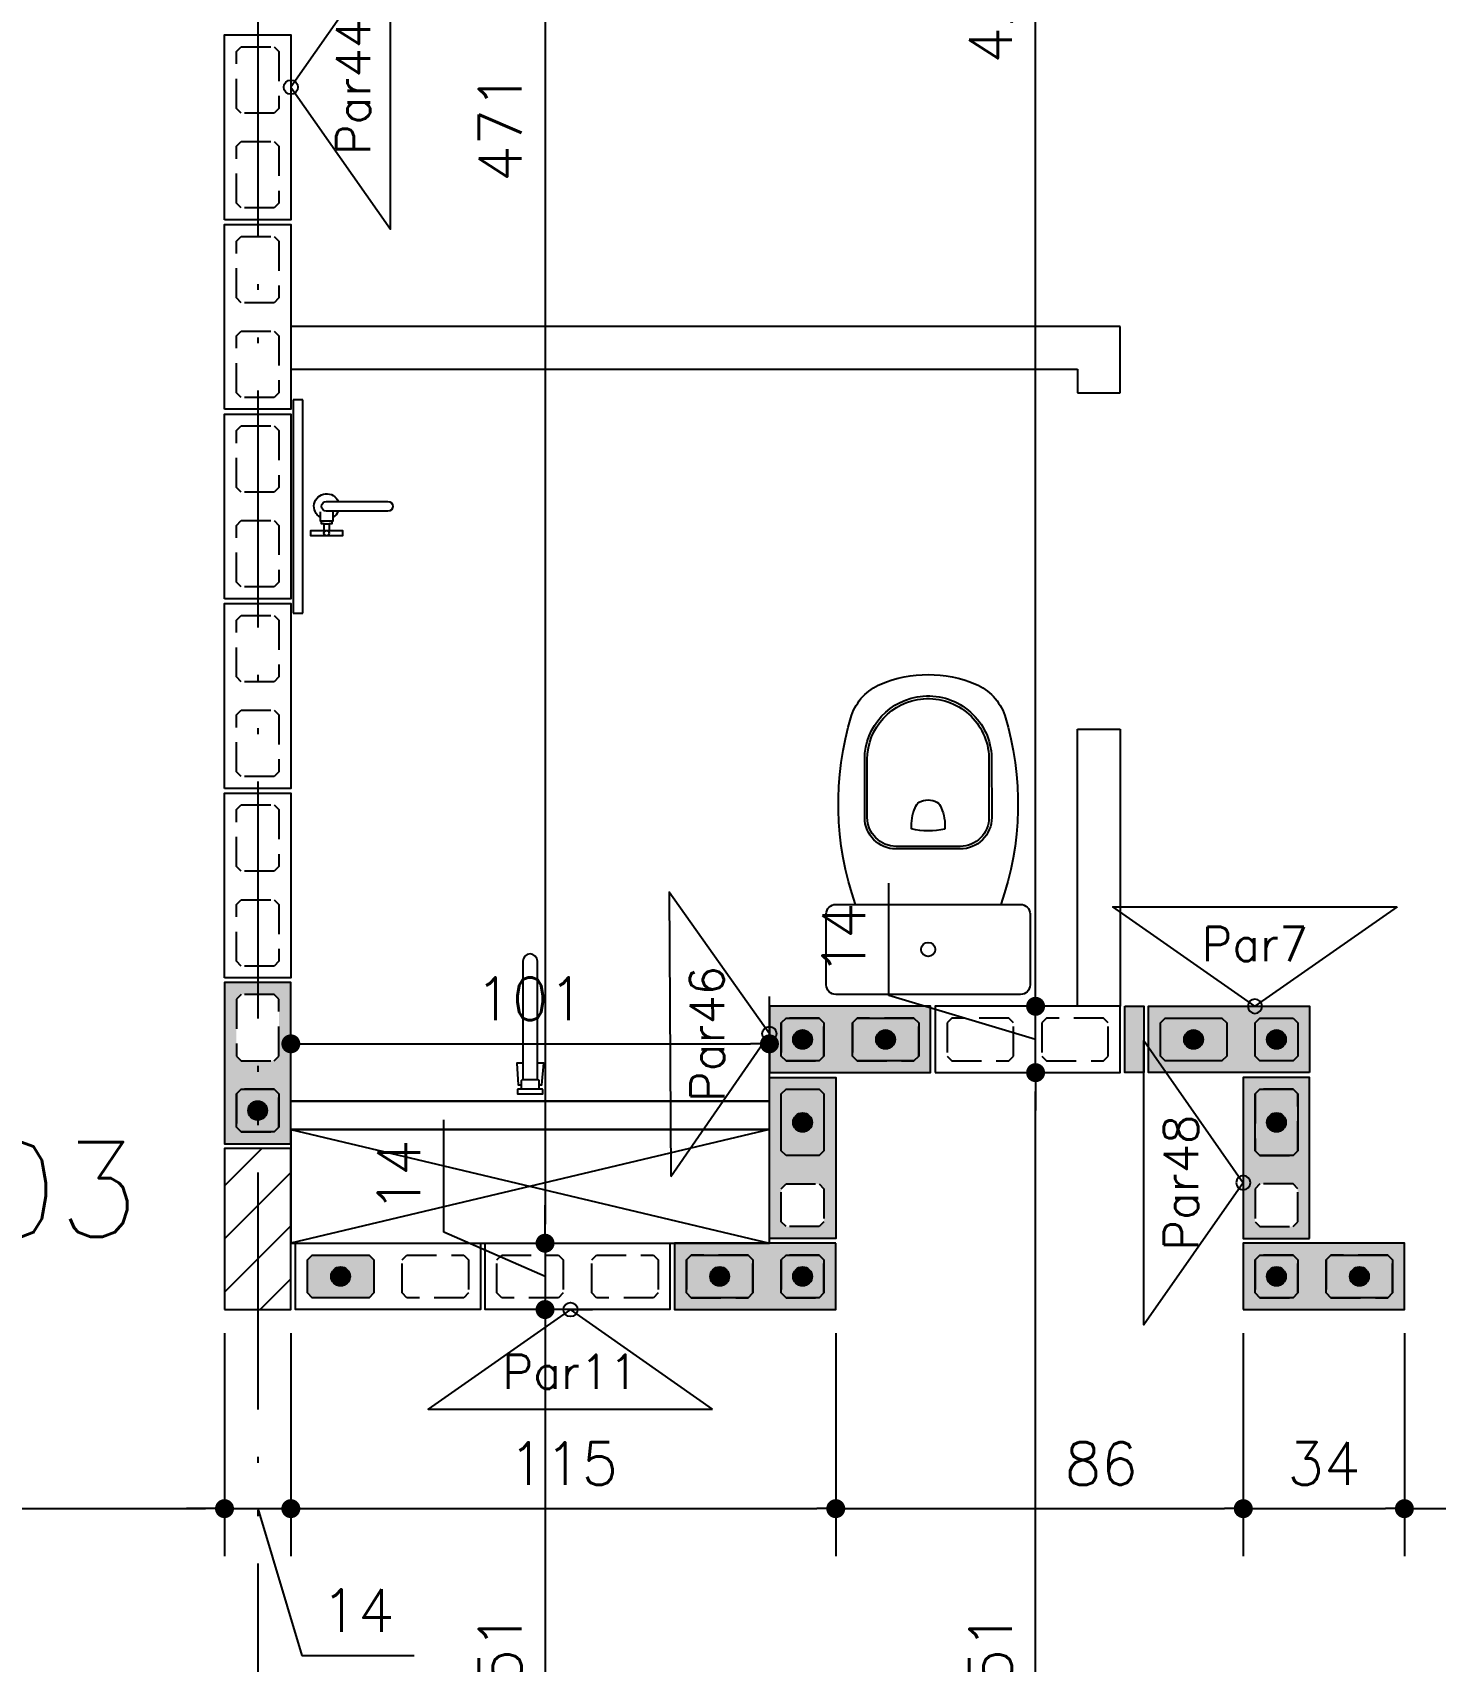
# Model space of a CAD drawing. Extents: x -14651 to 4582, y -13717 to -1290.
# Drawn here: x 2419 to 2715.1, y -12587.9 to -12244.1 of the extents above; entities that cross this region are included whole.
import ezdxf
from ezdxf.enums import TextEntityAlignment as Align

# ---------------------------------------------------------------- set-up
doc = ezdxf.new("R2010")
doc.units = 0
doc.header["$LTSCALE"] = 25
doc.linetypes.add('DASHED2', pattern=[0.375, 0.25, -0.125])
doc.linetypes.add('ESTILO_TQS_0004', pattern=[3.3, 2, -0.4, 0.05, -0.4, 0.05, -0.4])
for name, color, linetype in [('213', 252, 'Continuous'), ('241', 2, 'Continuous'), ('247', 50, 'Continuous'), ('248', 100, 'Continuous'), ('253', 251, 'Continuous'), ('ALVENARIA NÃO ESTRUTURAL', 242, 'Continuous'), ('Arranque', 14, 'Continuous'), ('COTA', 1, 'Continuous'), ('EIXOS', 1, 'ESTILO_TQS_0004'), ('FERRO', 5, 'Continuous'), ('P-S', 5, 'Continuous'), ('Pena_1', 1, 'Continuous'), ('Pena_2', 2, 'Continuous'), ('PIL-N', 4, 'Continuous'), ('PROJ', 252, 'Continuous')]:
    doc.layers.add(name, color=color, linetype=linetype)
doc.styles.add('COTA', font='romans.shx')
doc.styles.get("Standard").update_dxf_attribs({"font": 'romans.shx'})
doc.dimstyles.new('forma', dxfattribs={"dimscale": 5, "dimtxt": 1.8, "dimasz": 0.8, "dimexe": 2, "dimexo": 1, "dimgap": 1, "dimtad": 1, "dimdec": 1, "dimzin": 9, "dimtxsty": 'COTA', "dimblk1": 'DOT', "dimblk2": 'DOT', "dimsah": 1, "dimcen": 0, "dimdle": 1, "dimclrd": 256, "dimclre": 256, "dimclrt": 2, "dimadec": 0, "dimazin": 0, "dimtfac": 1, "dimtdec": 0, "dimtmove": 0, "dimatfit": 3, "dimfxl": 1, "dimtolj": 1, "dimtzin": 0, "dimarcsym": 0})

# ---------------------------------------------------------------- blocks, each defined once
blk = doc.blocks.new('P3515')
at = {"layer": '248'}
h = blk.add_hatch(color=100, dxfattribs=at)
h.paths.add_polyline_path([(17, 7), (-17, 7), (-17, -7), (17, -7)])
h.paths.add_polyline_path([(-5.5, -3.5), (-6.5, -4.5), (-13.5, -4.5), (-14.5, -3.5), (-14.5, 3.5), (-13.5, 4.5), (-6.5, 4.5), (-5.5, 3.5)], flags=16)
h.paths.add_polyline_path([(0.5, 3.5), (1.5, 4.5), (13.5, 4.5), (14.5, 3.5), (14.5, -3.5), (13.5, -4.5), (1.5, -4.5), (0.5, -3.5)], flags=16)
blk.add_lwpolyline([(-17, -7), (17, -7), (17, 7), (-17, 7), (-17, -7)])
at = {"color": 1, "linetype": 'DASHED2'}
for points in [[(-14.5, -3.5), (-13.5, -4.5), (-6.5, -4.5), (-5.5, -3.5), (-5.5, 3.5), (-6.5, 4.5), (-13.5, 4.5), (-14.5, 3.5), (-14.5, -3.5)], [(0.5, -3.5), (1.5, -4.5), (13.5, -4.5), (14.5, -3.5), (14.5, 3.5), (13.5, 4.5), (1.5, 4.5), (0.5, 3.5), (0.5, -3.5)]]:
    blk.add_lwpolyline(points, dxfattribs=at)
blk = doc.blocks.new('P4015', base_point=(5842102.11612, -8124149.02973))
blk.add_lwpolyline([(5842082.61612, -8124156.02973), (5842121.61612, -8124156.02973), (5842121.61612, -8124142.02973), (5842082.61612, -8124142.02973), (5842082.61612, -8124156.02973)])
at = {"color": 1, "linetype": 'DASHED2'}
for points in [[(5842085.11612, -8124152.52973), (5842086.11612, -8124153.52973), (5842098.11612, -8124153.52973), (5842099.11612, -8124152.52973), (5842099.11612, -8124145.52973), (5842098.11612, -8124144.52973), (5842086.11612, -8124144.52973), (5842085.11612, -8124145.52973), (5842085.11612, -8124152.52973)], [(5842105.11612, -8124152.52973), (5842106.11612, -8124153.52973), (5842118.11612, -8124153.52973), (5842119.11612, -8124152.52973), (5842119.11612, -8124145.52973), (5842118.11612, -8124144.52973), (5842106.11612, -8124144.52973), (5842105.11612, -8124145.52973), (5842105.11612, -8124152.52973)]]:
    blk.add_lwpolyline(points, dxfattribs=at)
blk = doc.blocks.new('P0515')
at = {"layer": '253'}
blk.add_hatch(color=210, dxfattribs=at).paths.add_polyline_path([(-2, -7), (2, -7), (2, 7), (-2, 7)])
blk.add_lwpolyline([(-2, -7), (2, -7), (2, 7), (-2, 7), (-2, -7)])
blk = doc.blocks.new('GR-1409')
at = {"layer": '213'}
h = blk.add_hatch(color=256, dxfattribs=at)
h.paths.add_polyline_path([(-6, 4.5), (-7, 3.5), (-7, -3.5), (-6, -4.5), (6, -4.5), (7, -3.5), (7, 3.5), (6, 4.5)])
h.paths.add_polyline_path([(-2, 0, 1), (2, 0, 1)], flags=16)
at = {"layer": 'Arranque'}
blk.add_hatch(color=256, dxfattribs=at).paths.add_polyline_path([(-2, 0, 1), (2, 0, 1)])
at = {"layer": '213'}
blk.add_lwpolyline([(-7, 3.5), (-6, 4.5), (6, 4.5), (7, 3.5), (7, -3.5), (6, -4.5), (-6, -4.5), (-7, -3.5), (-7, 3.5)], dxfattribs=at)
at = {"layer": 'FERRO', "linetype": 'Continuous'}
blk.add_circle((0, 0), 2, dxfattribs=at)
blk = doc.blocks.new('GR-0909')
at = {"layer": '213'}
h = blk.add_hatch(color=256, dxfattribs=at)
h.paths.add_polyline_path([(3.5, -4.5), (4.5, -3.5), (4.500001, 3.5), (3.500001, 4.5), (-3.499999, 4.5), (-4.499999, 3.5), (-4.5, -3.5), (-3.5, -4.5)])
h.paths.add_polyline_path([(-2, 0, -1), (2, 0, -1)], flags=16)
at = {"layer": 'Arranque'}
blk.add_hatch(color=256, dxfattribs=at).paths.add_polyline_path([(2, 0, 1), (-2, 0, 1)])
at = {"layer": '213'}
blk.add_lwpolyline([(3.500001, 4.5), (4.500001, 3.5), (4.5, -3.5), (3.5, -4.5), (-3.5, -4.5), (-4.5, -3.5), (-4.499999, 3.5), (-3.499999, 4.5), (3.500001, 4.5)], dxfattribs=at)
at = {"layer": 'FERRO', "linetype": 'Continuous'}
blk.add_circle((0, 0), 2, dxfattribs=at)
blk = doc.blocks.new('_IDNPAR_2')
at = {"color": 3}
blk.add_lwpolyline([(1, -0.7), (0, 0), (-1, -0.7)], close=True, dxfattribs=at)
blk.add_circle((0, 0), 0.05, dxfattribs=at)
at = {"layer": '247', "color": 2, "style": 'COTA', "flags": 8}
blk.add_attdef('ID', text='', height=0.24, dxfattribs=at).set_placement((0, -0.438), align=Align.MIDDLE_CENTER)
blk = doc.blocks.new('_Dot')
at = {"color": 0, "linetype": 'ByBlock', "lineweight": -2}
blk.add_line((-0.5, 0), (-1, 0), dxfattribs=at)
at = {"color": 0, "linetype": 'ByBlock', "const_width": 0.5}
blk.add_lwpolyline([(-0.25, 0, 1), (0.25, 0, 1)], format="xyb", close=True, dxfattribs=at)
blk = doc.blocks.new('*D148')
at = {"layer": 'COTA', "lineweight": -2, "transparency": 16777216}
for p, q in [((2286.52, -12518.6), (2286.52, -12565.62)), ((2459.52, -12518.6), (2459.52, -12565.62)), ((2290.52, -12555.62), (2455.52, -12555.62))]:
    blk.add_line(p, q, dxfattribs=at)
at = {"layer": 'Defpoints', "color": 0, "transparency": 16777216}
for p in [(2286.52, -12513.6), (2459.52, -12513.6), (2459.52, -12555.62)]:
    blk.add_point(p, dxfattribs=at)
at = {"layer": 'COTA', "lineweight": -2, "transparency": 16777216, "xscale": 4, "yscale": 4, "zscale": 4, "rotation": 180}
blk.add_blockref('_Dot', (2286.52, -12555.62), dxfattribs=at)
at = {"layer": 'COTA', "lineweight": -2, "transparency": 16777216, "xscale": 4, "yscale": 4, "zscale": 4}
blk.add_blockref('_Dot', (2459.52, -12555.62), dxfattribs=at)
at = {"layer": 'COTA', "color": 2, "transparency": 16777216, "insert": (2373.02, -12546.12), "char_height": 9, "attachment_point": 5, "style": 'COTA'}
blk.add_mtext('\\A1;173 ', dxfattribs=at)
blk = doc.blocks.new('*D149')
at = {"layer": 'COTA', "lineweight": -2, "transparency": 16777216}
for p, q in [((2459.52, -12518.6), (2459.52, -12565.62)), ((2473.52, -12518.6), (2473.52, -12565.62)), ((2455.52, -12555.62), (2451.52, -12555.62)), ((2459.52, -12555.62), (2473.52, -12555.62)), ((2459.52, -12555.62), (2473.52, -12555.62)), ((2466.52, -12555.62), (2475.82, -12586.62)), ((2477.52, -12555.62), (2481.52, -12555.62)), ((2475.82, -12586.62), (2499.53, -12586.62))]:
    blk.add_line(p, q, dxfattribs=at)
at = {"layer": 'Defpoints', "color": 0, "transparency": 16777216}
for p in [(2459.52, -12513.6), (2473.52, -12513.6), (2473.52, -12555.62)]:
    blk.add_point(p, dxfattribs=at)
at = {"layer": 'COTA', "lineweight": -2, "transparency": 16777216, "xscale": 4, "yscale": 4, "zscale": 4}
blk.add_blockref('_Dot', (2459.52, -12555.62), dxfattribs=at)
at = {"layer": 'COTA', "lineweight": -2, "transparency": 16777216, "xscale": 4, "yscale": 4, "zscale": 4, "rotation": 180}
blk.add_blockref('_Dot', (2473.52, -12555.62), dxfattribs=at)
at = {"layer": 'COTA', "color": 2, "transparency": 16777216, "insert": (2487.67, -12577.12), "char_height": 9, "attachment_point": 5, "style": 'COTA'}
blk.add_mtext('\\A1;14 ', dxfattribs=at)
blk = doc.blocks.new('*D150')
at = {"layer": 'COTA', "lineweight": -2, "transparency": 16777216}
for p, q in [((2473.52, -12518.6), (2473.52, -12565.62)), ((2588.52, -12518.6), (2588.52, -12565.62)), ((2477.52, -12555.62), (2584.52, -12555.62))]:
    blk.add_line(p, q, dxfattribs=at)
at = {"layer": 'Defpoints', "color": 0, "transparency": 16777216}
for p in [(2473.52, -12513.6), (2588.52, -12513.6), (2588.52, -12555.62)]:
    blk.add_point(p, dxfattribs=at)
at = {"layer": 'COTA', "lineweight": -2, "transparency": 16777216, "xscale": 4, "yscale": 4, "zscale": 4, "rotation": 180}
blk.add_blockref('_Dot', (2473.52, -12555.62), dxfattribs=at)
at = {"layer": 'COTA', "lineweight": -2, "transparency": 16777216, "xscale": 4, "yscale": 4, "zscale": 4}
blk.add_blockref('_Dot', (2588.52, -12555.62), dxfattribs=at)
at = {"layer": 'COTA', "color": 2, "transparency": 16777216, "insert": (2531.02, -12546.12), "char_height": 9, "attachment_point": 5, "style": 'COTA'}
blk.add_mtext('\\A1;115 ', dxfattribs=at)
blk = doc.blocks.new('*D151')
at = {"layer": 'COTA', "lineweight": -2, "transparency": 16777216}
for p, q in [((2588.52, -12518.6), (2588.52, -12565.62)), ((2674.52, -12518.6), (2674.52, -12565.62)), ((2592.52, -12555.62), (2670.52, -12555.62))]:
    blk.add_line(p, q, dxfattribs=at)
at = {"layer": 'Defpoints', "color": 0, "transparency": 16777216}
for p in [(2588.52, -12513.6), (2674.52, -12513.6), (2674.52, -12555.62)]:
    blk.add_point(p, dxfattribs=at)
at = {"layer": 'COTA', "lineweight": -2, "transparency": 16777216, "xscale": 4, "yscale": 4, "zscale": 4, "rotation": 180}
blk.add_blockref('_Dot', (2588.52, -12555.62), dxfattribs=at)
at = {"layer": 'COTA', "lineweight": -2, "transparency": 16777216, "xscale": 4, "yscale": 4, "zscale": 4}
blk.add_blockref('_Dot', (2674.52, -12555.62), dxfattribs=at)
at = {"layer": 'COTA', "color": 2, "transparency": 16777216, "insert": (2644.53, -12546.12), "char_height": 9, "attachment_point": 5, "style": 'COTA'}
blk.add_mtext('\\A1;86 ', dxfattribs=at)
blk = doc.blocks.new('*D152')
at = {"layer": 'COTA', "lineweight": -2, "transparency": 16777216}
for p, q in [((2674.52, -12518.6), (2674.52, -12565.62)), ((2708.52, -12518.6), (2708.52, -12565.62)), ((2678.52, -12555.62), (2704.52, -12555.62))]:
    blk.add_line(p, q, dxfattribs=at)
at = {"layer": 'Defpoints', "color": 0, "transparency": 16777216}
for p in [(2674.52, -12513.6), (2708.52, -12513.6), (2708.52, -12555.62)]:
    blk.add_point(p, dxfattribs=at)
at = {"layer": 'COTA', "lineweight": -2, "transparency": 16777216, "xscale": 4, "yscale": 4, "zscale": 4, "rotation": 180}
blk.add_blockref('_Dot', (2674.52, -12555.62), dxfattribs=at)
at = {"layer": 'COTA', "lineweight": -2, "transparency": 16777216, "xscale": 4, "yscale": 4, "zscale": 4}
blk.add_blockref('_Dot', (2708.52, -12555.62), dxfattribs=at)
at = {"layer": 'COTA', "color": 2, "transparency": 16777216, "insert": (2691.52, -12546.12), "char_height": 9, "attachment_point": 5, "style": 'COTA'}
blk.add_mtext('\\A1;34 ', dxfattribs=at)
blk = doc.blocks.new('*D153')
at = {"layer": 'COTA', "lineweight": -2, "transparency": 16777216}
for p, q in [((2708.52, -12518.6), (2708.52, -12565.62)), ((2799.52, -12518.6), (2799.52, -12565.62)), ((2712.52, -12555.62), (2795.52, -12555.62))]:
    blk.add_line(p, q, dxfattribs=at)
at = {"layer": 'Defpoints', "color": 0, "transparency": 16777216}
for p in [(2708.52, -12513.6), (2799.52, -12513.6), (2799.52, -12555.62)]:
    blk.add_point(p, dxfattribs=at)
at = {"layer": 'COTA', "lineweight": -2, "transparency": 16777216, "xscale": 4, "yscale": 4, "zscale": 4, "rotation": 180}
blk.add_blockref('_Dot', (2708.52, -12555.62), dxfattribs=at)
at = {"layer": 'COTA', "lineweight": -2, "transparency": 16777216, "xscale": 4, "yscale": 4, "zscale": 4}
blk.add_blockref('_Dot', (2799.52, -12555.62), dxfattribs=at)
at = {"layer": 'COTA', "color": 2, "transparency": 16777216, "insert": (2754.02, -12546.12), "char_height": 9, "attachment_point": 5, "style": 'COTA'}
blk.add_mtext('\\A1;91 ', dxfattribs=at)
blk = doc.blocks.new('*D271')
at = {"layer": 'COTA', "lineweight": -2, "transparency": 16777216}
for p, q in [((2518.52, -12028.6), (2537.17, -12028.6)), ((2527.17, -12032.6), (2527.17, -12495.6)), ((2519.52, -12499.6), (2537.17, -12499.6))]:
    blk.add_line(p, q, dxfattribs=at)
at = {"layer": 'Defpoints', "color": 0, "transparency": 16777216}
for p in [(2513.52, -12028.6), (2514.52, -12499.6), (2527.17, -12499.6)]:
    blk.add_point(p, dxfattribs=at)
at = {"layer": 'COTA', "lineweight": -2, "transparency": 16777216, "xscale": 4, "yscale": 4, "zscale": 4}
for p, rotation in [((2527.17, -12028.6), 90), ((2527.17, -12499.6), 270)]:
    blk.add_blockref('_Dot', p, dxfattribs=dict(at, rotation=rotation))
at = {"layer": 'COTA', "color": 2, "transparency": 16777216, "insert": (2517.67, -12264.1), "char_height": 9, "attachment_point": 5, "rotation": 90, "style": 'COTA'}
blk.add_mtext('\\A1;471 ', dxfattribs=at)
blk = doc.blocks.new('*D272')
at = {"layer": 'COTA', "lineweight": -2, "transparency": 16777216}
for p, q in [((2505.82, -12497.3), (2505.82, -12473.58)), ((2527.17, -12495.6), (2527.17, -12491.6)), ((2527.17, -12506.6), (2505.82, -12497.3)), ((2519.52, -12499.6), (2537.17, -12499.6)), ((2527.17, -12499.6), (2527.17, -12513.6)), ((2527.17, -12499.6), (2527.17, -12513.6)), ((2532.17, -12513.6), (2537.17, -12513.6)), ((2527.17, -12517.6), (2527.17, -12521.6))]:
    blk.add_line(p, q, dxfattribs=at)
at = {"layer": 'Defpoints', "color": 0, "transparency": 16777216}
for p in [(2514.52, -12499.6), (2527.17, -12513.6), (2527.17, -12513.6)]:
    blk.add_point(p, dxfattribs=at)
at = {"layer": 'COTA', "lineweight": -2, "transparency": 16777216, "xscale": 4, "yscale": 4, "zscale": 4}
for p, rotation in [((2527.17, -12499.6), 270), ((2527.17, -12513.6), 90)]:
    blk.add_blockref('_Dot', p, dxfattribs=dict(at, rotation=rotation))
at = {"layer": 'COTA', "color": 2, "transparency": 16777216, "insert": (2496.32, -12485.44), "char_height": 9, "attachment_point": 5, "rotation": 90, "style": 'COTA'}
blk.add_mtext('\\A1;14 ', dxfattribs=at)
blk = doc.blocks.new('*D273')
at = {"layer": 'COTA', "lineweight": -2, "transparency": 16777216}
for p, q in [((2532.17, -12513.6), (2537.17, -12513.6)), ((2527.17, -12517.6), (2527.17, -12660.6)), ((2532.17, -12664.6), (2537.17, -12664.6))]:
    blk.add_line(p, q, dxfattribs=at)
at = {"layer": 'Defpoints', "color": 0, "transparency": 16777216}
for p in [(2527.17, -12513.6), (2527.17, -12664.6), (2527.17, -12664.6)]:
    blk.add_point(p, dxfattribs=at)
at = {"layer": 'COTA', "lineweight": -2, "transparency": 16777216, "xscale": 4, "yscale": 4, "zscale": 4}
for p, rotation in [((2527.17, -12513.6), 90), ((2527.17, -12664.6), 270)]:
    blk.add_blockref('_Dot', p, dxfattribs=dict(at, rotation=rotation))
at = {"layer": 'COTA', "color": 2, "transparency": 16777216, "insert": (2517.67, -12589.1), "char_height": 9, "attachment_point": 5, "rotation": 90, "style": 'COTA'}
blk.add_mtext('\\A1;151 ', dxfattribs=at)
blk = doc.blocks.new('*D281')
at = {"layer": 'COTA', "lineweight": -2, "transparency": 16777216}
for p, q in [((2634.02, -12463.6), (2640.69, -12463.6)), ((2630.69, -12710.6), (2630.69, -12467.6)), ((2634.02, -12714.6), (2640.69, -12714.6))]:
    blk.add_line(p, q, dxfattribs=at)
at = {"layer": 'Defpoints', "color": 0, "transparency": 16777216}
for p in [(2629.02, -12463.6), (2630.69, -12463.6), (2629.02, -12714.6)]:
    blk.add_point(p, dxfattribs=at)
at = {"layer": 'COTA', "lineweight": -2, "transparency": 16777216, "xscale": 4, "yscale": 4, "zscale": 4}
for p, rotation in [((2630.69, -12463.6), 90), ((2630.69, -12714.6), 270)]:
    blk.add_blockref('_Dot', p, dxfattribs=dict(at, rotation=rotation))
at = {"layer": 'COTA', "color": 2, "transparency": 16777216, "insert": (2621.19, -12589.1), "char_height": 9, "attachment_point": 5, "rotation": 90, "style": 'COTA'}
blk.add_mtext('\\A1;251 ', dxfattribs=at)
blk = doc.blocks.new('*D282')
at = {"layer": 'COTA', "lineweight": -2, "transparency": 16777216}
for p, q in [((2599.69, -12447.3), (2599.69, -12423.58)), ((2630.69, -12445.6), (2630.69, -12441.6)), ((2630.69, -12456.6), (2599.69, -12447.3)), ((2625.69, -12449.6), (2620.69, -12449.6)), ((2630.69, -12463.6), (2630.69, -12449.6)), ((2630.69, -12463.6), (2630.69, -12449.6)), ((2634.02, -12463.6), (2640.69, -12463.6)), ((2630.69, -12467.6), (2630.69, -12471.6))]:
    blk.add_line(p, q, dxfattribs=at)
at = {"layer": 'Defpoints', "color": 0, "transparency": 16777216}
for p in [(2630.69, -12449.6), (2630.69, -12449.6), (2629.02, -12463.6)]:
    blk.add_point(p, dxfattribs=at)
at = {"layer": 'COTA', "lineweight": -2, "transparency": 16777216, "xscale": 4, "yscale": 4, "zscale": 4}
for p, rotation in [((2630.69, -12449.6), 270), ((2630.69, -12463.6), 90)]:
    blk.add_blockref('_Dot', p, dxfattribs=dict(at, rotation=rotation))
at = {"layer": 'COTA', "color": 2, "transparency": 16777216, "insert": (2590.19, -12435.44), "char_height": 9, "attachment_point": 5, "rotation": 90, "style": 'COTA'}
blk.add_mtext('\\A1;14 ', dxfattribs=at)
blk = doc.blocks.new('*D283')
at = {"layer": 'COTA', "lineweight": -2, "transparency": 16777216}
for p, q in [((2628.52, -12028.6), (2620.69, -12028.6)), ((2630.69, -12445.6), (2630.69, -12032.6)), ((2625.69, -12449.6), (2620.69, -12449.6))]:
    blk.add_line(p, q, dxfattribs=at)
at = {"layer": 'Defpoints', "color": 0, "transparency": 16777216}
for p in [(2630.69, -12028.6), (2633.52, -12028.6), (2630.69, -12449.6)]:
    blk.add_point(p, dxfattribs=at)
at = {"layer": 'COTA', "lineweight": -2, "transparency": 16777216, "xscale": 4, "yscale": 4, "zscale": 4}
for p, rotation in [((2630.69, -12028.6), 90), ((2630.69, -12449.6), 270)]:
    blk.add_blockref('_Dot', p, dxfattribs=dict(at, rotation=rotation))
at = {"layer": 'COTA', "color": 2, "transparency": 16777216, "insert": (2621.19, -12239.1), "char_height": 9, "attachment_point": 5, "rotation": 90, "style": 'COTA'}
blk.add_mtext('\\A1;421 ', dxfattribs=at)
blk = doc.blocks.new('layout-inferior 2')
at = {"layer": 'ALVENARIA NÃO ESTRUTURAL'}
for p, q in [((28394.58, -12306.1), (28219.58, -12306.1)), ((28394.58, -12320.1), (28394.58, -12306.1)), ((28219.58, -12315.1), (28385.58, -12315.1)), ((28385.58, -12315.1), (28385.58, -12320.1)), ((28385.58, -12320.1), (28394.58, -12320.1)), ((28385.58, -12449.6), (28385.58, -12391.1)), ((28385.58, -12391.1), (28394.58, -12391.1)), ((28394.58, -12391.1), (28394.58, -12449.6)), ((28394.58, -12391.1), (28394.58, -12391.1)), ((28219.58, -12469.6), (28320.58, -12469.6)), ((28320.58, -12469.6), (28219.58, -12469.6)), ((28219.58, -12475.6), (28320.58, -12475.6))]:
    blk.add_line(p, q, dxfattribs=at)
at = {"layer": 'Pena_1'}
for p, q in [((28219.58, -12475.6), (28320.58, -12499.6)), ((28320.58, -12475.6), (28219.58, -12499.6))]:
    blk.add_line(p, q, dxfattribs=at)
at = {"layer": 'Pena_2'}
blk.add_lwpolyline([(28219.58, -12475.6), (28219.58, -12499.6), (28320.58, -12499.6), (28320.58, -12475.6), (28219.58, -12475.6)], dxfattribs=at)
at = {"layer": 'PROJ'}
for p, q in [((28222.08, -12321.6), (28220.08, -12321.6)), ((28220.08, -12321.6), (28220.08, -12366.6)), ((28222.08, -12366.6), (28222.08, -12321.6)), ((28220.08, -12366.6), (28222.08, -12366.6))]:
    blk.add_line(p, q, dxfattribs=at)
for points in [[(28226.58, -12349.21), (28226.58, -12347.77), (28226.03, -12347.77), (28226.03, -12347.22), (28225.83, -12347.22), (28225.83, -12346.43, -1.408938), (28229.59, -12343.07), (28240.06, -12343.06, -0.999996), (28240.06, -12345.12), (28229.59, -12345.12, -0.168827), (28228.41, -12346.43), (28228.41, -12347.22), (28228.21, -12347.22), (28228.21, -12347.77), (28227.66, -12347.77), (28227.66, -12349.21), (28230.47, -12349.21), (28230.47, -12350.3), (28223.77, -12350.3), (28223.77, -12349.21), (28226.57, -12349.21)], [(28341.24, -12409.76), (28341.24, -12397.49, -0.391339), (28353.08, -12384.69, -0.428002), (28366.91, -12397.09), (28366.91, -12409.76, -0.416278), (28360.84, -12415.84), (28347.32, -12415.84, -0.413625)], [(28357.59, -12412.21, -0.10791), (28350.57, -12412.17, -0.124585), (28351.34, -12407.71, -0.161338), (28352.21, -12406.52, -0.122351), (28354.08, -12406.06, -0.122351), (28355.94, -12406.52, -0.167944), (28356.81, -12407.71, -0.125904), (28357.59, -12412.21)], [(28332.58, -12434.1), (28332.58, -12430.5), (28332.58, -12430.1, -0.414214), (28334.58, -12428.1), (28373.58, -12428.1, -0.414214), (28375.58, -12430.1), (28375.58, -12445.1, -0.414214), (28373.58, -12447.1), (28334.58, -12447.1, -0.414214), (28332.58, -12445.1)]]:
    blk.add_lwpolyline(points, format="xyb", close=True, dxfattribs=at)
for points in [[(28229.59, -12345.12), (28227.09, -12345.12, -0.995421), (28227.09, -12343.07), (28229.59, -12343.07)], [(28338.77, -12428.1, -0.160999), (28337.91, -12388.2, -0.2149), (28344.08, -12381.6, -0.2), (28364.08, -12381.6, -0.2149), (28370.24, -12388.2, -0.160999), (28369.39, -12428.1)], [(28340.68, -12409.76), (28340.68, -12397.49, -0.391339), (28353.03, -12384.13, -0.428196), (28367.47, -12397.08), (28367.48, -12409.76, -0.416194), (28360.84, -12416.4), (28347.32, -12416.4, -0.413638), (28340.68, -12409.76)], [(28271.63, -12465.15), (28271.63, -12440.1, 1), (28268.53, -12440.1), (28268.53, -12465.15)], [(28267.58, -12467.1, 0.414214), (28267.38, -12467.3), (28267.38, -12468.1), (28272.78, -12468.1), (28272.78, -12467.3, 0.414214), (28272.58, -12467.1), (28267.58, -12467.1)], [(28272.18, -12467.1, -0.414214), (28271.98, -12466.9), (28271.98, -12465.35, 0.414214), (28271.78, -12465.15), (28268.38, -12465.15), (28268.18, -12465.35), (28268.18, -12466.9, -0.414214), (28267.98, -12467.1)]]:
    blk.add_lwpolyline(points, format="xyb", dxfattribs=at)
for points in [[(28225.83, -12346.43), (28225.83, -12345.26)], [(28228.21, -12347.22), (28226.03, -12347.22)], [(28226.58, -12347.77), (28227.66, -12347.77)], [(28228.41, -12345.21), (28228.41, -12346.43)], [(28229.47, -12345.12), (28229.48, -12345.12)], [(28226.58, -12349.21), (28227.11, -12349.21), (28227.12, -12349.21), (28227.66, -12349.21)], [(28268.53, -12461.57), (28267.26, -12461.57), (28267.58, -12466.14), (28268.18, -12466.14)], [(28271.98, -12466.14), (28272.57, -12466.14), (28272.96, -12461.57), (28271.63, -12461.57)]]:
    blk.add_lwpolyline(points, dxfattribs=at)
for centre, radius in [((28227.12, -12349.76), 0.544), ((28354.08, -12437.6), 1.5)]:
    blk.add_circle(centre, radius, dxfattribs=at)
blk = doc.blocks.new('*D315')
at = {"layer": 'COTA', "lineweight": -2, "transparency": 16777216}
for p, q in [((2473.52, -12470.6), (2473.52, -12447.52)), ((2574.52, -12470.6), (2574.52, -12447.52)), ((2477.52, -12457.52), (2570.52, -12457.52))]:
    blk.add_line(p, q, dxfattribs=at)
at = {"layer": 'Defpoints', "color": 0, "transparency": 16777216}
for p in [(2574.52, -12457.52), (2473.52, -12475.6), (2574.52, -12475.6)]:
    blk.add_point(p, dxfattribs=at)
at = {"layer": 'COTA', "lineweight": -2, "transparency": 16777216, "xscale": 4, "yscale": 4, "zscale": 4, "rotation": 180}
blk.add_blockref('_Dot', (2473.52, -12457.52), dxfattribs=at)
at = {"layer": 'COTA', "lineweight": -2, "transparency": 16777216, "xscale": 4, "yscale": 4, "zscale": 4}
blk.add_blockref('_Dot', (2574.52, -12457.52), dxfattribs=at)
at = {"layer": 'COTA', "color": 2, "transparency": 16777216, "insert": (2524.02, -12448.02), "char_height": 9, "attachment_point": 5, "style": 'COTA'}
blk.add_mtext('\\A1;101 ', dxfattribs=at)

msp = doc.modelspace()

# ---------------------------------------------------------------- hatches: boundary and pattern name
at = {"layer": 'COTA'}
h = msp.add_hatch(dxfattribs=at)
h.set_pattern_fill('ANSI31', color=256, scale=2.5)
h.set_pattern_definition([(45, (0, -500), (-5.61266, 5.61266), [])])
h.paths.add_polyline_path([(2459.52, -12513.6), (2473.52, -12513.6), (2473.52, -12479.6), (2459.52, -12479.6)])

# ---------------------------------------------------------------- linework, layer by layer
at = {"layer": 'EIXOS'}
msp.add_line((2466.52, -11494.67), (2466.52, -13689.12), dxfattribs=at)
at = {"layer": 'P-S'}
msp.add_lwpolyline([(2459.52, -12513.6), (2473.52, -12513.6), (2473.52, -12479.6), (2459.52, -12479.6), (2459.52, -12513.6)], dxfattribs=at)

# ---------------------------------------------------------------- block references
for name, p in [('GR-0909', (2581.52, -12456.6)), ('GR-1409', (2599.02, -12456.6)), ('GR-1409', (2664.02, -12456.6)), ('GR-0909', (2681.52, -12456.6)), ('GR-0909', (2466.52, -12471.6)), ('GR-1409', (2484.02, -12506.6)), ('GR-1409', (2564.02, -12506.6)), ('GR-0909', (2581.52, -12506.6)), ('GR-0909', (2681.52, -12506.6)), ('GR-1409', (2699.02, -12506.6))]:
    msp.add_blockref(name, p)
at = {"rotation": 90}
for p in [(2581.52, -12474.1), (2681.52, -12474.1)]:
    msp.add_blockref('GR-1409', p, dxfattribs=at)
at = {"layer": '241', "xscale": -1}
for name, p, rotation in [('P4015', (2466.52, -12264.1), 270), ('P4015', (2466.52, -12304.1), 270), ('P4015', (2466.52, -12344.1), 270), ('P4015', (2466.52, -12384.1), 270), ('P4015', (2466.52, -12424.1), 270), ('P0515', (2651.52, -12456.6), 180), ('P3515', (2671.52, -12456.6), 359.9999999999993), ('P3515', (2581.52, -12481.6), 269.9999999999993), ('P4015', (2494.02, -12506.6), 180), ('P4015', (2534.02, -12506.6), 180)]:
    msp.add_blockref(name, p, dxfattribs=dict(at, rotation=rotation))
at = {"layer": '241'}
for p, rotation in [((2466.52, -12461.6), 90.00000000000001), ((2681.52, -12481.6), 89.9999999999993), ((2571.52, -12506.6), 180)]:
    msp.add_blockref('P3515', p, dxfattribs=dict(at, rotation=rotation))
for name, p in [('P3515', (2591.52, -12456.6)), ('P4015', (2629.02, -12456.6)), ('P3515', (2691.52, -12506.6))]:
    msp.add_blockref(name, p, dxfattribs=at)
at = {"layer": '247', "linetype": 'Continuous', "xscale": 30, "yscale": 30, "zscale": 30, "rotation": 90}
msp.add_blockref('_IDNPAR_2', (2473.52, -12255.61), dxfattribs=at).add_auto_attribs({'ID': 'Par44'})
at = {"layer": '247', "linetype": 'Continuous'}
ref = msp.add_blockref('_IDNPAR_2', (2574.52, -12455.38), dxfattribs=dict(at, xscale=30, yscale=30, zscale=30, rotation=270.3294492931187))
ref.add_attrib('ID', 'Par46', dxfattribs={"color": 2, "height": 7.2, "rotation": 90.3294, "style": 'COTA', "flags": 8}).set_placement((2561.37, -12455.46), align=Align.MIDDLE_CENTER)
ref = msp.add_blockref('_IDNPAR_2', (2676.98, -12449.6), dxfattribs=dict(at, xscale=-30, yscale=30, zscale=30, rotation=180))
ref.add_attrib('ID', 'Par7', dxfattribs={"color": 2, "height": 7.2, "style": 'COTA', "flags": 8}).set_placement((2676.98, -12436.45), align=Align.MIDDLE_CENTER)
ref = msp.add_blockref('_IDNPAR_2', (2674.52, -12486.84), dxfattribs=dict(at, xscale=-30, yscale=30, zscale=30, rotation=270))
ref.add_attrib('ID', 'Par48', dxfattribs={"color": 2, "height": 7.2, "rotation": 90, "style": 'COTA', "flags": 8}).set_placement((2661.37, -12486.84), align=Align.MIDDLE_CENTER)
at = {"layer": '247', "linetype": 'Continuous', "xscale": 30, "yscale": 30, "zscale": 30}
msp.add_blockref('_IDNPAR_2', (2532.53, -12513.6), dxfattribs=at).add_auto_attribs({'ID': 'Par11'})
at = {"layer": 'COTA'}
msp.add_blockref('layout-inferior 2', (-25746.06, 0), dxfattribs=at)

# ---------------------------------------------------------------- texts
at = {"layer": 'PIL-N', "linetype": 'Continuous'}
msp.add_text('P303', height=20, dxfattribs=at).set_placement((2372.09, -12498.25, 0.04))

# ---------------------------------------------------------------- dimensions: what is measured, and where the dimension line sits
at = {"layer": 'COTA'}
for base, p1, p2, override, picture, middle in [((2527.17, -12499.6), (2513.52, -12028.6), (2514.52, -12499.6), {"dimpost": ' '}, '*D271', (2517.67, -12264.1)), ((2630.69, -12028.6), (2630.69, -12449.6), (2633.52, -12028.6), {"dimpost": ' ', "dimtmove": 1}, '*D283', (2621.19, -12239.1)), ((2630.69, -12449.6), (2629.02, -12463.6), (2630.69, -12449.6), {"dimpost": ' ', "dimtmove": 1}, '*D282', (2590.19, -12442.3)), ((2630.69, -12463.6), (2629.02, -12714.6), (2629.02, -12463.6), {"dimpost": ' ', "dimtmove": 1}, '*D281', (2621.19, -12589.1)), ((2527.17, -12664.6), (2527.17, -12513.6), (2527.17, -12664.6), {"dimpost": ' ', "dimtmove": 1}, '*D273', (2517.67, -12589.1))]:
    dim = msp.add_linear_dim(base=base, p1=p1, p2=p2, angle=90, dimstyle='forma', override=override, dxfattribs=at)
    dim.commit()
    dim.dimension.update_dxf_attribs({"geometry": picture, "text_midpoint": middle})
for base, p1, p2, override, picture, middle in [((2574.52, -12457.52), (2473.52, -12475.6), (2574.52, -12475.6), {"dimpost": ' '}, '*D315', (2524.02, -12448.02)), ((2459.52, -12555.62), (2286.52, -12513.6), (2459.52, -12513.6), {"dimpost": ' ', "dimtmove": 1}, '*D148', (2373.02, -12546.12)), ((2473.52, -12555.62), (2459.52, -12513.6), (2473.52, -12513.6), {"dimpost": ' ', "dimtmove": 1}, '*D149', (2480.82, -12577.12)), ((2588.52, -12555.62), (2473.52, -12513.6), (2588.52, -12513.6), {"dimpost": ' ', "dimtmove": 1}, '*D150', (2531.02, -12546.12)), ((2708.52, -12555.62), (2674.52, -12513.6), (2708.52, -12513.6), {"dimpost": ' ', "dimtmove": 1}, '*D152', (2691.52, -12546.12)), ((2799.52, -12555.62), (2708.52, -12513.6), (2799.52, -12513.6), {"dimpost": ' ', "dimtmove": 1}, '*D153', (2754.02, -12546.12))]:
    dim = msp.add_linear_dim(base=base, p1=p1, p2=p2, dimstyle='forma', override=override, dxfattribs=at)
    dim.commit()
    dim.dimension.update_dxf_attribs({"geometry": picture, "text_midpoint": middle})
dim = msp.add_linear_dim(base=(2527.17, -12513.6), p1=(2514.52, -12499.6), p2=(2527.17, -12513.6), angle=90, dimstyle='forma', override={"dimpost": ' ', "dimtmove": 1}, dxfattribs=at)
dim.commit()
dim.dimension.update_dxf_attribs({"geometry": '*D272', "text_midpoint": (2505.82, -12492.3), "dimtype": 128})
dim = msp.add_linear_dim(base=(2674.52, -12555.62), p1=(2588.52, -12513.6), p2=(2674.52, -12513.6), dimstyle='forma', override={"dimpost": ' ', "dimtmove": 1}, dxfattribs=at)
dim.commit()
dim.dimension.update_dxf_attribs({"geometry": '*D151', "text_midpoint": (2644.53, -12555.62), "dimtype": 128})

doc.saveas('drawing.dxf')
